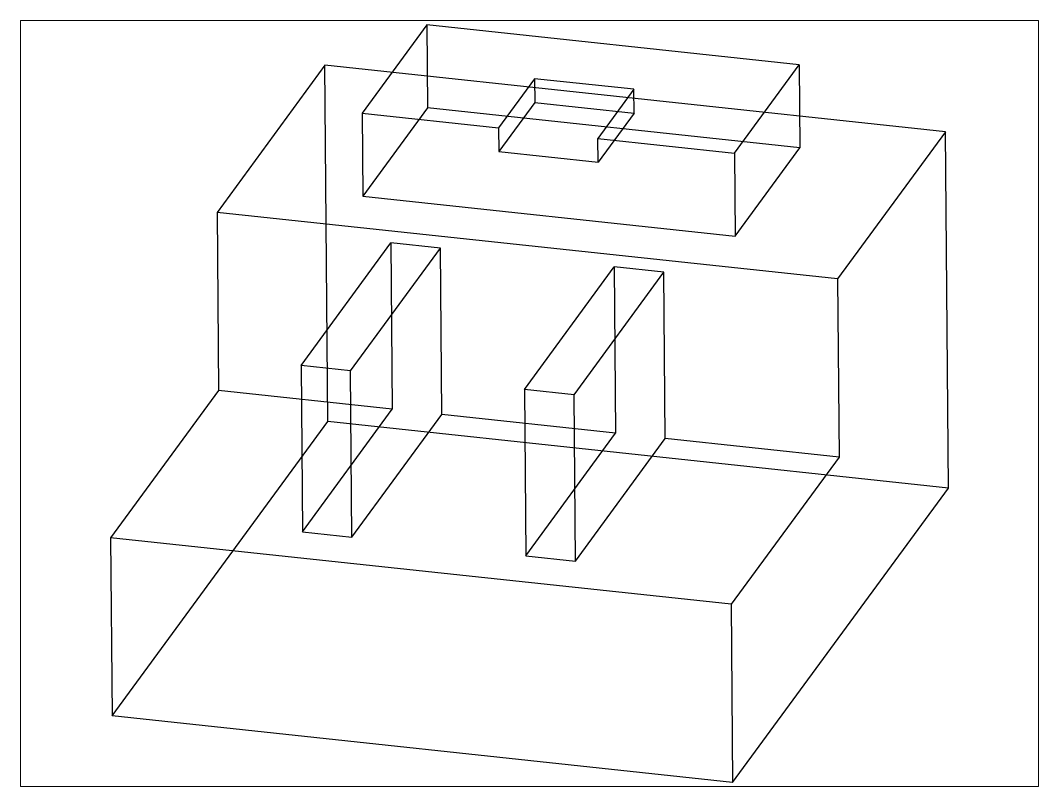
# Paper-space layout 'Layout1' of a CAD drawing. Header units: millimetres. Extents: x 1 to 257, y 1 to 194.
# The model-space entities are those that its viewports show. They can reach past a viewport. Long polylines and large blocks are cut down to what shows.
import ezdxf

# ---------------------------------------------------------------- set-up
doc = ezdxf.new("R2010")
doc.units = ezdxf.units.MM

msp = doc.modelspace()

# ---------------------------------------------------------------- linework, layer by layer
at = {"color": 7}
for p, q in [((-14.322, 13.01), (-19.33, 6.173)), ((14.493, 9.921), (-14.322, 13.01)), ((-14.322, 13.01), (-14.27, 6.575)), ((-22.205, 9.883), (-30.553, -1.512)), ((25.819, 4.735), (-22.205, 9.883)), ((-21.983, -17.696), (-22.205, 9.883)), ((-5.983, 8.838), (-8.765, 5.04)), ((1.701, 8.015), (-5.983, 8.838)), ((-5.983, 8.838), (-5.968, 7)), ((1.701, 8.015), (-1.081, 4.216)), ((1.716, 6.176), (1.701, 8.015)), ((-14.27, 6.575), (-19.279, -0.262)), ((14.544, 3.485), (-14.27, 6.575)), ((-5.968, 7), (-8.75, 3.201)), ((-5.968, 7), (1.716, 6.176)), ((-19.33, 6.173), (-19.279, -0.262)), ((-19.33, 6.173), (-8.765, 5.04)), ((1.716, 6.176), (-1.067, 2.378)), ((-8.765, 5.04), (-8.75, 3.201)), ((-1.067, 2.378), (-1.081, 4.216)), ((-1.081, 4.216), (9.484, 3.084)), ((-8.75, 3.201), (-1.067, 2.378)), ((-19.279, -0.262), (9.536, -3.351)), ((17.471, -6.66), (-30.553, -1.512)), ((-30.553, -1.512), (-30.442, -15.301)), ((-24.056, -13.368), (-17.099, -3.873)), ((-13.257, -4.284), (-17.099, -3.873)), ((-17.099, -3.873), (-16.996, -16.743)), ((-20.214, -13.78), (-13.257, -4.284)), ((-13.154, -17.155), (-13.257, -4.284)), ((-6.767, -15.222), (0.19, -5.726)), ((-2.925, -15.634), (4.031, -6.138)), ((4.031, -6.138), (0.19, -5.726)), ((0.19, -5.726), (0.293, -18.596)), ((4.135, -19.008), (4.031, -6.138)), ((-20.214, -13.78), (-24.056, -13.368)), ((-24.056, -13.368), (-23.952, -26.239)), ((-20.11, -26.65), (-20.214, -13.78)), ((-30.442, -15.301), (-38.79, -26.696)), ((-16.996, -16.743), (-30.442, -15.301)), ((-2.925, -15.634), (-6.767, -15.222)), ((-6.767, -15.222), (-6.664, -28.092)), ((-2.822, -28.504), (-2.925, -15.634)), ((-23.952, -26.239), (-16.996, -16.743)), ((-20.11, -26.65), (-13.154, -17.155)), ((0.293, -18.596), (-13.154, -17.155)), ((-38.679, -40.486), (-21.983, -17.696)), ((26.04, -22.845), (-21.983, -17.696)), ((-6.664, -28.092), (0.293, -18.596)), ((-2.822, -28.504), (4.135, -19.008)), ((17.582, -20.45), (4.135, -19.008)), ((-23.952, -26.239), (-20.11, -26.65))]:
    msp.add_line(p, q, dxfattribs=at)
at = {"color": 7, "linetype": 'Continuous', "lineweight": 25}
for p, q in [((9.484, 3.084), (14.493, 9.921)), ((14.493, 9.921), (14.544, 3.485)), ((25.819, 4.735), (17.471, -6.66)), ((26.04, -22.845), (25.819, 4.735)), ((9.536, -3.351), (14.544, 3.485)), ((9.484, 3.084), (9.536, -3.351)), ((17.471, -6.66), (17.582, -20.45)), ((17.582, -20.45), (9.234, -31.845)), ((9.344, -45.634), (26.04, -22.845)), ((9.234, -31.845), (-38.79, -26.696)), ((-38.79, -26.696), (-38.679, -40.486)), ((-6.664, -28.092), (-2.822, -28.504)), ((9.234, -31.845), (9.344, -45.634)), ((9.344, -45.634), (-38.679, -40.486))]:
    msp.add_line(p, q, dxfattribs=at)

psp = doc.layouts.get("Layout1")

# ---------------------------------------------------------------- viewports
at = {"layer": '0'}
psp.add_viewport(center=(128.73, 97.34), size=(255.95, 192.6445), view_center_point=(-6.374, -16.302), view_height=59.31126, dxfattribs=at)

doc.saveas('drawing.dxf')
